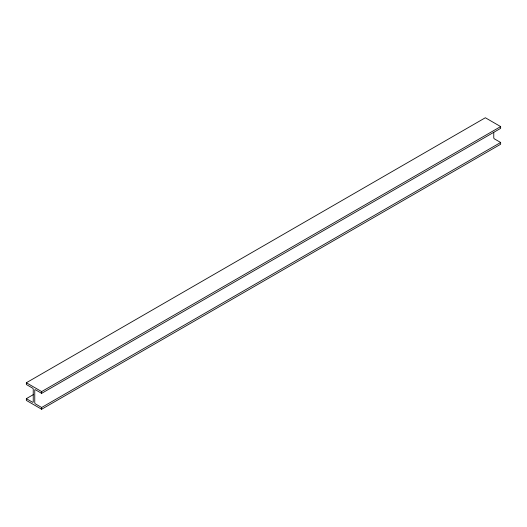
<?xml version="1.0" encoding="UTF-8"?>
<svg xmlns="http://www.w3.org/2000/svg" width="527" height="527" viewBox="0 0 527 527"><rect width="100%" height="100%" fill="white"/><g stroke="black" fill="none" stroke-linecap="round" stroke-linejoin="round"><path stroke-width="0.79" d="M26.35 398.649L32.549 402.226A0.975 0.56 60 0 0 33.234 401.831L33.234 389.288A0.975 0.56 60 0 0 32.549 388.096L26.35 384.519L26.35 382.754L485.347 117.752L500.65 126.585L500.65 128.351L41.653 393.353L35.454 389.776A0.975 0.56 60 0 0 34.762 390.171L34.762 402.714A0.975 0.56 60 0 0 35.454 403.906L41.653 407.483L500.65 142.481L500.65 144.246L41.653 409.248L26.35 400.415L26.35 398.649L33.478 394.539M26.35 382.754L41.653 391.581L500.65 126.585M500.65 142.481L494.451 138.904A0.975 0.56 60 0 1 493.766 137.712L493.766 132.224M41.653 391.581L41.653 393.353M41.653 407.483L41.653 409.248"/></g></svg>
